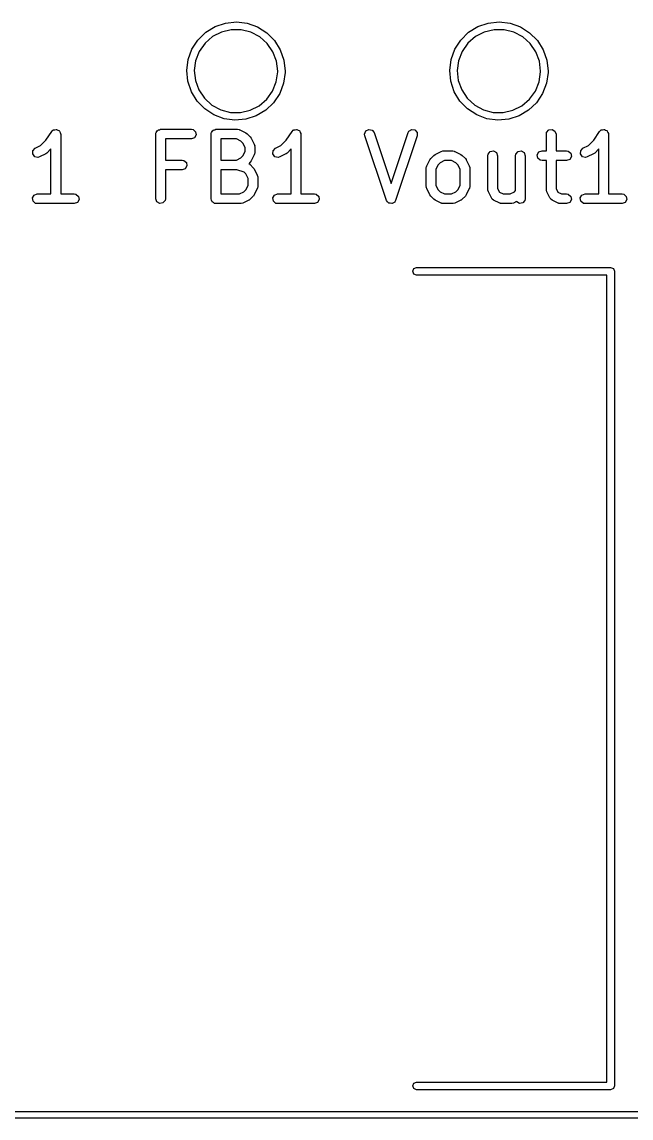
# Model space of a CAD drawing. Extents: x 59.1 to 151.1, y -119.5 to -80.2.
# Drawn here: x 106.42 to 115.84, y -118.05 to -101.09 of the extents above; entities that cross this region are included whole.
import ezdxf

# ---------------------------------------------------------------- set-up
doc = ezdxf.new("R2010")
doc.units = 0
doc.layers.add('BLACK', color=7, linetype='CONTINUOUS')

msp = doc.modelspace()

# ---------------------------------------------------------------- linework, layer by layer
at = {"layer": 'BLACK', "linetype": 'CONTINUOUS'}
for p, q in [((109.26, -101.255), (109.404, -101.166)), ((109.404, -101.166), (109.565, -101.112)), ((109.654, -101.214), (109.503, -101.25)), ((109.565, -101.112), (109.733, -101.094)), ((109.809, -101.214), (109.654, -101.214)), ((109.733, -101.094), (109.902, -101.114)), ((109.959, -101.252), (109.809, -101.214)), ((109.902, -101.114), (110.061, -101.171)), ((110.061, -101.171), (110.204, -101.262)), ((113.324, -101.255), (113.468, -101.166)), ((113.468, -101.166), (113.629, -101.112)), ((113.718, -101.214), (113.567, -101.25)), ((113.629, -101.112), (113.797, -101.094)), ((113.873, -101.214), (113.718, -101.214)), ((113.797, -101.094), (113.966, -101.114)), ((114.023, -101.252), (113.873, -101.214)), ((113.966, -101.114), (114.125, -101.171)), ((114.125, -101.171), (114.268, -101.262)), ((109.047, -101.516), (109.139, -101.374)), ((109.139, -101.374), (109.26, -101.255)), ((109.366, -101.321), (109.249, -101.423)), ((109.503, -101.25), (109.366, -101.321)), ((110.096, -101.325), (109.959, -101.252)), ((110.212, -101.428), (110.096, -101.325)), ((110.204, -101.262), (110.324, -101.382)), ((110.324, -101.382), (110.413, -101.526)), ((113.111, -101.516), (113.203, -101.374)), ((113.203, -101.374), (113.324, -101.255)), ((113.43, -101.321), (113.313, -101.423)), ((113.567, -101.25), (113.43, -101.321)), ((114.16, -101.325), (114.023, -101.252)), ((114.276, -101.428), (114.16, -101.325)), ((114.268, -101.262), (114.388, -101.382)), ((114.388, -101.382), (114.477, -101.526)), ((108.989, -101.675), (109.047, -101.516)), ((109.16, -101.549), (109.104, -101.694)), ((109.249, -101.423), (109.16, -101.549)), ((110.299, -101.555), (110.212, -101.428)), ((110.354, -101.7), (110.299, -101.555)), ((110.413, -101.526), (110.469, -101.686)), ((113.053, -101.675), (113.111, -101.516)), ((113.224, -101.549), (113.168, -101.694)), ((113.313, -101.423), (113.224, -101.549)), ((114.363, -101.555), (114.276, -101.428)), ((114.418, -101.7), (114.363, -101.555)), ((114.477, -101.526), (114.533, -101.686)), ((108.968, -101.843), (108.989, -101.675)), ((109.104, -101.694), (109.083, -101.847)), ((110.373, -101.854), (110.354, -101.7)), ((110.469, -101.686), (110.488, -101.854)), ((113.032, -101.843), (113.053, -101.675)), ((113.168, -101.694), (113.147, -101.847)), ((114.437, -101.854), (114.418, -101.7)), ((114.533, -101.686), (114.552, -101.854)), ((108.968, -101.847), (108.968, -101.843)), ((108.985, -102.012), (108.968, -101.847)), ((109.083, -101.847), (109.1, -102.001)), ((110.351, -102.021), (110.373, -101.868)), ((110.373, -101.868), (110.373, -101.854)), ((110.488, -101.875), (110.464, -102.043)), ((110.488, -101.854), (110.488, -101.875)), ((113.032, -101.847), (113.032, -101.843)), ((113.049, -102.012), (113.032, -101.847)), ((113.147, -101.847), (113.164, -102.001)), ((114.415, -102.021), (114.437, -101.868)), ((114.437, -101.868), (114.437, -101.854)), ((114.552, -101.875), (114.528, -102.043)), ((114.552, -101.854), (114.552, -101.875)), ((109.038, -102.173), (108.985, -102.012)), ((109.1, -102.001), (109.154, -102.147)), ((110.293, -102.165), (110.351, -102.021)), ((110.464, -102.043), (110.404, -102.201)), ((113.102, -102.173), (113.049, -102.012)), ((113.164, -102.001), (113.218, -102.147)), ((114.357, -102.165), (114.415, -102.021)), ((114.528, -102.043), (114.468, -102.201)), ((109.126, -102.318), (109.038, -102.173)), ((109.154, -102.147), (109.24, -102.275)), ((110.203, -102.29), (110.293, -102.165)), ((110.404, -102.201), (110.31, -102.343)), ((113.19, -102.318), (113.102, -102.173)), ((113.218, -102.147), (113.304, -102.275)), ((114.267, -102.29), (114.357, -102.165)), ((114.468, -102.201), (114.374, -102.343)), ((109.244, -102.44), (109.126, -102.318)), ((109.24, -102.275), (109.355, -102.38)), ((109.355, -102.38), (109.491, -102.453)), ((109.946, -102.461), (110.085, -102.391)), ((110.085, -102.391), (110.203, -102.29)), ((110.31, -102.343), (110.187, -102.459)), ((113.308, -102.44), (113.19, -102.318)), ((113.304, -102.275), (113.419, -102.38)), ((113.419, -102.38), (113.555, -102.453)), ((114.01, -102.461), (114.149, -102.391)), ((114.149, -102.391), (114.267, -102.29)), ((114.374, -102.343), (114.251, -102.459)), ((109.385, -102.532), (109.244, -102.44)), ((109.544, -102.591), (109.385, -102.532)), ((109.491, -102.453), (109.641, -102.493)), ((109.641, -102.493), (109.795, -102.495)), ((109.795, -102.495), (109.946, -102.461)), ((110.042, -102.546), (109.881, -102.598)), ((110.187, -102.459), (110.042, -102.546)), ((113.449, -102.532), (113.308, -102.44)), ((113.608, -102.591), (113.449, -102.532)), ((113.555, -102.453), (113.705, -102.493)), ((113.705, -102.493), (113.859, -102.495)), ((113.859, -102.495), (114.01, -102.461)), ((114.106, -102.546), (113.945, -102.598)), ((114.251, -102.459), (114.106, -102.546)), ((109.712, -102.614), (109.544, -102.591)), ((109.881, -102.598), (109.712, -102.614)), ((113.776, -102.614), (113.608, -102.591)), ((113.945, -102.598), (113.776, -102.614)), ((106.788, -102.925), (106.879, -102.789)), ((106.879, -102.789), (106.897, -102.77)), ((106.897, -102.77), (106.901, -102.769)), ((106.901, -102.769), (106.904, -102.765)), ((106.904, -102.765), (106.926, -102.762)), ((106.926, -102.762), (106.947, -102.756)), ((106.947, -102.756), (106.95, -102.757)), ((106.95, -102.757), (106.955, -102.757)), ((106.955, -102.757), (106.974, -102.767)), ((106.974, -102.767), (106.994, -102.776)), ((106.994, -102.776), (106.995, -102.78)), ((106.995, -102.78), (106.999, -102.782)), ((106.999, -102.782), (107.007, -102.803)), ((107.007, -102.803), (107.016, -102.822)), ((107.016, -102.822), (107.015, -102.826)), ((107.015, -102.826), (107.017, -102.83)), ((107.017, -102.83), (107.017, -103.755)), ((108.486, -102.83), (108.488, -102.821)), ((108.486, -103.83), (108.486, -102.83)), ((108.487, -102.817), (108.489, -102.814)), ((108.488, -102.821), (108.487, -102.817)), ((108.489, -102.814), (108.491, -102.805)), ((108.491, -102.805), (108.503, -102.79)), ((108.503, -102.79), (108.513, -102.773)), ((108.513, -102.773), (108.519, -102.771)), ((108.519, -102.771), (108.524, -102.765)), ((108.524, -102.765), (108.543, -102.762)), ((108.543, -102.762), (108.561, -102.755)), ((108.561, -102.755), (109.038, -102.755)), ((109.038, -102.905), (108.636, -102.905)), ((108.636, -102.905), (108.636, -103.232)), ((109.038, -102.755), (109.063, -102.76)), ((109.086, -102.888), (109.038, -102.905)), ((109.063, -102.76), (109.102, -102.793)), ((109.111, -102.843), (109.086, -102.888)), ((109.102, -102.793), (109.111, -102.843)), ((109.343, -102.83), (109.345, -102.821)), ((109.343, -103.83), (109.343, -102.83)), ((109.345, -102.817), (109.346, -102.814)), ((109.345, -102.821), (109.345, -102.817)), ((109.346, -102.814), (109.348, -102.805)), ((109.348, -102.805), (109.361, -102.79)), ((109.361, -102.79), (109.37, -102.773)), ((109.37, -102.773), (109.377, -102.771)), ((109.377, -102.771), (109.381, -102.765)), ((109.381, -102.765), (109.4, -102.762)), ((109.4, -102.762), (109.418, -102.755)), ((109.418, -102.755), (109.752, -102.755)), ((109.493, -102.905), (109.493, -103.232)), ((109.734, -102.905), (109.493, -102.905)), ((109.803, -102.94), (109.734, -102.905)), ((109.752, -102.755), (109.777, -102.76)), ((109.777, -102.76), (109.781, -102.763)), ((109.781, -102.763), (109.785, -102.763)), ((109.785, -102.763), (109.881, -102.811)), ((109.881, -102.811), (109.899, -102.824)), ((109.899, -102.824), (109.9, -102.825)), ((109.9, -102.825), (109.948, -102.873)), ((109.948, -102.873), (109.961, -102.891)), ((109.961, -102.891), (109.962, -102.892)), ((109.962, -102.892), (110.009, -102.987)), ((110.503, -102.925), (110.594, -102.789)), ((110.594, -102.789), (110.612, -102.77)), ((110.612, -102.77), (110.616, -102.769)), ((110.616, -102.769), (110.619, -102.765)), ((110.619, -102.765), (110.641, -102.762)), ((110.641, -102.762), (110.661, -102.756)), ((110.661, -102.756), (110.665, -102.757)), ((110.665, -102.757), (110.67, -102.757)), ((110.67, -102.757), (110.688, -102.767)), ((110.688, -102.767), (110.708, -102.776)), ((110.708, -102.776), (110.71, -102.78)), ((110.71, -102.78), (110.714, -102.782)), ((110.714, -102.782), (110.721, -102.803)), ((110.721, -102.803), (110.731, -102.822)), ((110.731, -102.822), (110.73, -102.826)), ((110.73, -102.826), (110.732, -102.83)), ((110.732, -102.83), (110.732, -103.755)), ((111.717, -102.828), (111.736, -102.781)), ((111.721, -102.854), (111.717, -102.828)), ((112.054, -103.854), (111.721, -102.854)), ((111.736, -102.781), (111.781, -102.756)), ((111.781, -102.756), (111.831, -102.766)), ((111.831, -102.766), (111.863, -102.807)), ((111.863, -102.807), (112.125, -103.593)), ((112.125, -103.593), (112.388, -102.807)), ((112.53, -102.854), (112.196, -103.854)), ((112.388, -102.807), (112.4, -102.784)), ((112.4, -102.784), (112.444, -102.757)), ((112.444, -102.757), (112.494, -102.764)), ((112.494, -102.764), (112.528, -102.803)), ((112.528, -102.803), (112.53, -102.854)), ((114.527, -102.83), (114.531, -102.805)), ((114.527, -103.089), (114.527, -102.83)), ((114.531, -102.805), (114.564, -102.765)), ((114.564, -102.765), (114.615, -102.757)), ((114.615, -102.757), (114.659, -102.782)), ((114.659, -102.782), (114.677, -102.83)), ((114.677, -102.83), (114.677, -103.089)), ((115.258, -102.925), (115.349, -102.789)), ((115.349, -102.789), (115.367, -102.77)), ((115.367, -102.77), (115.371, -102.769)), ((115.371, -102.769), (115.374, -102.765)), ((115.374, -102.765), (115.395, -102.762)), ((115.395, -102.762), (115.416, -102.756)), ((115.416, -102.756), (115.42, -102.757)), ((115.42, -102.757), (115.424, -102.757)), ((115.424, -102.757), (115.443, -102.767)), ((115.443, -102.767), (115.463, -102.776)), ((115.463, -102.776), (115.465, -102.78)), ((115.465, -102.78), (115.468, -102.782)), ((115.468, -102.782), (115.476, -102.803)), ((115.476, -102.803), (115.486, -102.822)), ((115.486, -102.822), (115.485, -102.826)), ((115.485, -102.826), (115.486, -102.83)), ((115.486, -102.83), (115.486, -103.755)), ((106.584, -103.137), (106.587, -103.086)), ((106.587, -103.086), (106.622, -103.049)), ((106.622, -103.049), (106.707, -103.007)), ((106.707, -103.007), (106.788, -102.925)), ((106.867, -103.059), (106.804, -103.122)), ((106.867, -103.755), (106.867, -103.059)), ((109.833, -102.97), (109.803, -102.94)), ((109.867, -103.039), (109.833, -102.97)), ((109.867, -103.098), (109.867, -103.039)), ((110.009, -102.987), (110.017, -103.012)), ((110.017, -103.012), (110.016, -103.017)), ((110.016, -103.017), (110.017, -103.021)), ((110.017, -103.021), (110.017, -103.116)), ((110.299, -103.137), (110.302, -103.086)), ((110.302, -103.086), (110.337, -103.049)), ((110.337, -103.049), (110.422, -103.007)), ((110.422, -103.007), (110.503, -102.925)), ((110.582, -103.059), (110.519, -103.122)), ((110.582, -103.755), (110.582, -103.059)), ((112.901, -103.097), (112.926, -103.089)), ((112.926, -103.089), (112.931, -103.09)), ((112.931, -103.09), (112.935, -103.089)), ((112.935, -103.089), (113.078, -103.089)), ((113.078, -103.089), (113.103, -103.093)), ((113.659, -103.099), (113.71, -103.09)), ((113.71, -103.09), (113.754, -103.116)), ((114.088, -103.099), (114.138, -103.09)), ((114.138, -103.09), (114.183, -103.116)), ((114.41, -103.106), (114.459, -103.089)), ((114.459, -103.089), (114.527, -103.089)), ((114.677, -103.089), (114.84, -103.089)), ((114.84, -103.089), (114.865, -103.093)), ((115.053, -103.137), (115.057, -103.086)), ((115.057, -103.086), (115.092, -103.049)), ((115.092, -103.049), (115.176, -103.007)), ((115.176, -103.007), (115.258, -102.925)), ((115.336, -103.059), (115.274, -103.122)), ((115.336, -103.755), (115.336, -103.059)), ((106.615, -103.179), (106.584, -103.137)), ((106.665, -103.191), (106.615, -103.179)), ((106.69, -103.183), (106.665, -103.191)), ((106.785, -103.136), (106.69, -103.183)), ((106.786, -103.134), (106.785, -103.136)), ((106.804, -103.122), (106.786, -103.134)), ((108.636, -103.232), (108.895, -103.232)), ((108.895, -103.232), (108.92, -103.236)), ((108.92, -103.236), (108.96, -103.269)), ((109.493, -103.232), (109.734, -103.232)), ((109.734, -103.232), (109.803, -103.197)), ((109.803, -103.197), (109.833, -103.167)), ((109.833, -103.167), (109.867, -103.098)), ((109.962, -103.245), (109.948, -103.263)), ((110.009, -103.15), (109.962, -103.245)), ((110.01, -103.145), (110.009, -103.15)), ((110.013, -103.142), (110.01, -103.145)), ((110.017, -103.116), (110.013, -103.142)), ((110.33, -103.179), (110.299, -103.137)), ((110.379, -103.191), (110.33, -103.179)), ((110.404, -103.183), (110.379, -103.191)), ((110.5, -103.136), (110.404, -103.183)), ((110.501, -103.134), (110.5, -103.136)), ((110.519, -103.122), (110.501, -103.134)), ((112.677, -103.321), (112.725, -103.225)), ((112.725, -103.225), (112.738, -103.207)), ((112.738, -103.207), (112.739, -103.206)), ((112.739, -103.206), (112.787, -103.158)), ((112.787, -103.158), (112.805, -103.145)), ((112.805, -103.145), (112.806, -103.144)), ((112.806, -103.144), (112.901, -103.097)), ((112.953, -103.239), (112.884, -103.273)), ((113.06, -103.239), (112.953, -103.239)), ((113.129, -103.273), (113.06, -103.239)), ((113.103, -103.093), (113.107, -103.096)), ((113.107, -103.096), (113.111, -103.097)), ((113.111, -103.097), (113.206, -103.144)), ((113.206, -103.144), (113.225, -103.158)), ((113.225, -103.158), (113.226, -103.158)), ((113.226, -103.158), (113.274, -103.206)), ((113.274, -103.206), (113.286, -103.224)), ((113.286, -103.224), (113.288, -103.225)), ((113.288, -103.225), (113.335, -103.321)), ((113.622, -103.164), (113.626, -103.138)), ((113.622, -103.688), (113.622, -103.164)), ((113.626, -103.138), (113.659, -103.099)), ((113.754, -103.116), (113.772, -103.164)), ((113.772, -103.164), (113.772, -103.67)), ((114.05, -103.164), (114.055, -103.138)), ((114.05, -103.704), (114.05, -103.164)), ((114.055, -103.138), (114.088, -103.099)), ((114.183, -103.116), (114.2, -103.164)), ((114.2, -103.164), (114.2, -103.83)), ((114.385, -103.151), (114.41, -103.106)), ((114.394, -103.201), (114.385, -103.151)), ((114.433, -103.234), (114.394, -103.201)), ((114.459, -103.239), (114.433, -103.234)), ((114.527, -103.239), (114.459, -103.239)), ((114.527, -103.688), (114.527, -103.239)), ((114.84, -103.239), (114.677, -103.239)), ((114.677, -103.239), (114.677, -103.67)), ((114.888, -103.221), (114.84, -103.239)), ((114.865, -103.093), (114.905, -103.126)), ((114.913, -103.177), (114.888, -103.221)), ((114.905, -103.126), (114.913, -103.177)), ((115.084, -103.179), (115.053, -103.137)), ((115.134, -103.191), (115.084, -103.179)), ((115.159, -103.183), (115.134, -103.191)), ((115.254, -103.136), (115.159, -103.183)), ((115.255, -103.134), (115.254, -103.136)), ((115.274, -103.122), (115.255, -103.134)), ((108.895, -103.382), (108.636, -103.382)), ((108.636, -103.382), (108.636, -103.83)), ((108.943, -103.364), (108.895, -103.382)), ((108.969, -103.32), (108.943, -103.364)), ((108.96, -103.269), (108.969, -103.32)), ((109.493, -103.382), (109.493, -103.755)), ((109.74, -103.382), (109.493, -103.382)), ((109.854, -103.42), (109.74, -103.382)), ((109.881, -103.446), (109.854, -103.42)), ((109.948, -103.264), (109.925, -103.287)), ((109.925, -103.287), (109.941, -103.295)), ((109.941, -103.295), (109.944, -103.299)), ((109.944, -103.299), (109.948, -103.301)), ((109.948, -103.263), (109.948, -103.264)), ((109.948, -103.301), (109.995, -103.349)), ((109.995, -103.349), (110.008, -103.367)), ((110.008, -103.367), (110.009, -103.368)), ((110.009, -103.368), (110.057, -103.464)), ((112.669, -103.354), (112.674, -103.329)), ((112.669, -103.64), (112.669, -103.354)), ((112.674, -103.329), (112.677, -103.325)), ((112.677, -103.325), (112.677, -103.321)), ((112.854, -103.303), (112.819, -103.372)), ((112.819, -103.372), (112.819, -103.622)), ((112.884, -103.273), (112.854, -103.303)), ((113.159, -103.303), (113.129, -103.273)), ((113.193, -103.372), (113.159, -103.303)), ((113.193, -103.622), (113.193, -103.372)), ((113.335, -103.321), (113.343, -103.346)), ((113.343, -103.346), (113.342, -103.35)), ((113.342, -103.35), (113.343, -103.354)), ((113.343, -103.354), (113.343, -103.64)), ((109.915, -103.515), (109.881, -103.446)), ((109.915, -103.622), (109.915, -103.515)), ((110.057, -103.464), (110.064, -103.488)), ((110.064, -103.488), (110.063, -103.493)), ((110.063, -103.493), (110.065, -103.497)), ((110.065, -103.497), (110.065, -103.64)), ((106.608, -103.773), (106.656, -103.755)), ((106.656, -103.755), (106.867, -103.755)), ((107.017, -103.755), (107.227, -103.755)), ((107.227, -103.755), (107.253, -103.76)), ((107.253, -103.76), (107.292, -103.793)), ((109.493, -103.755), (109.782, -103.755)), ((109.782, -103.755), (109.85, -103.721)), ((109.85, -103.721), (109.881, -103.691)), ((109.881, -103.691), (109.915, -103.622)), ((110.009, -103.769), (109.996, -103.787)), ((110.057, -103.673), (110.009, -103.769)), ((110.06, -103.666), (110.057, -103.669)), ((110.057, -103.669), (110.057, -103.673)), ((110.065, -103.64), (110.06, -103.666)), ((110.323, -103.773), (110.371, -103.755)), ((110.371, -103.755), (110.582, -103.755)), ((110.732, -103.755), (110.942, -103.755)), ((110.942, -103.755), (110.968, -103.76)), ((110.968, -103.76), (111.007, -103.793)), ((112.671, -103.644), (112.669, -103.64)), ((112.67, -103.648), (112.671, -103.644)), ((112.677, -103.673), (112.67, -103.648)), ((112.725, -103.769), (112.677, -103.673)), ((112.726, -103.77), (112.725, -103.769)), ((112.739, -103.788), (112.726, -103.77)), ((112.819, -103.622), (112.854, -103.691)), ((112.854, -103.691), (112.884, -103.721)), ((112.884, -103.721), (112.953, -103.755)), ((112.953, -103.755), (113.06, -103.755)), ((113.06, -103.755), (113.129, -103.721)), ((113.129, -103.721), (113.159, -103.691)), ((113.159, -103.691), (113.193, -103.622)), ((113.288, -103.769), (113.274, -103.787)), ((113.335, -103.673), (113.288, -103.769)), ((113.336, -103.669), (113.335, -103.673)), ((113.339, -103.666), (113.336, -103.669)), ((113.343, -103.64), (113.339, -103.666)), ((113.623, -103.692), (113.622, -103.688)), ((113.622, -103.696), (113.623, -103.692)), ((113.63, -103.721), (113.622, -103.696)), ((113.677, -103.816), (113.63, -103.721)), ((113.772, -103.67), (113.8, -103.727)), ((113.8, -103.727), (113.857, -103.755)), ((113.857, -103.755), (113.965, -103.755)), ((113.965, -103.755), (114.033, -103.721)), ((114.033, -103.721), (114.05, -103.704)), ((114.528, -103.692), (114.527, -103.688)), ((114.527, -103.696), (114.528, -103.692)), ((114.534, -103.721), (114.527, -103.696)), ((114.582, -103.816), (114.534, -103.721)), ((114.677, -103.67), (114.705, -103.727)), ((114.705, -103.727), (114.762, -103.755)), ((114.762, -103.755), (114.84, -103.755)), ((114.84, -103.755), (114.865, -103.76)), ((114.865, -103.76), (114.905, -103.793)), ((115.077, -103.773), (115.125, -103.755)), ((115.125, -103.755), (115.336, -103.755)), ((115.486, -103.755), (115.697, -103.755)), ((115.697, -103.755), (115.722, -103.76)), ((115.722, -103.76), (115.762, -103.793)), ((106.582, -103.817), (106.608, -103.773)), ((106.591, -103.868), (106.582, -103.817)), ((106.63, -103.901), (106.591, -103.868)), ((106.656, -103.905), (106.63, -103.901)), ((107.227, -103.905), (106.656, -103.905)), ((107.276, -103.888), (107.227, -103.905)), ((107.301, -103.843), (107.276, -103.888)), ((107.292, -103.793), (107.301, -103.843)), ((108.504, -103.879), (108.486, -103.83)), ((108.548, -103.904), (108.504, -103.879)), ((108.599, -103.895), (108.548, -103.904)), ((108.632, -103.856), (108.599, -103.895)), ((108.636, -103.83), (108.632, -103.856)), ((109.35, -103.849), (109.343, -103.83)), ((109.354, -103.868), (109.35, -103.849)), ((109.359, -103.872), (109.354, -103.868)), ((109.361, -103.879), (109.359, -103.872)), ((109.378, -103.888), (109.361, -103.879)), ((109.393, -103.901), (109.378, -103.888)), ((109.403, -103.903), (109.393, -103.901)), ((109.405, -103.904), (109.403, -103.903)), ((109.409, -103.904), (109.405, -103.904)), ((109.418, -103.905), (109.409, -103.904)), ((109.799, -103.905), (109.418, -103.905)), ((109.804, -103.904), (109.799, -103.905)), ((109.808, -103.905), (109.804, -103.904)), ((109.833, -103.897), (109.808, -103.905)), ((109.928, -103.85), (109.833, -103.897)), ((109.929, -103.849), (109.928, -103.85)), ((109.948, -103.836), (109.929, -103.849)), ((109.995, -103.788), (109.948, -103.836)), ((109.996, -103.787), (109.995, -103.788)), ((110.297, -103.817), (110.323, -103.773)), ((110.306, -103.868), (110.297, -103.817)), ((110.345, -103.901), (110.306, -103.868)), ((110.371, -103.905), (110.345, -103.901)), ((110.942, -103.905), (110.371, -103.905)), ((110.99, -103.888), (110.942, -103.905)), ((111.016, -103.843), (110.99, -103.888)), ((111.007, -103.793), (111.016, -103.843)), ((112.056, -103.856), (112.054, -103.854)), ((112.056, -103.858), (112.056, -103.856)), ((112.071, -103.876), (112.056, -103.858)), ((112.086, -103.894), (112.071, -103.876)), ((112.088, -103.895), (112.086, -103.894)), ((112.09, -103.896), (112.088, -103.895)), ((112.113, -103.9), (112.09, -103.896)), ((112.136, -103.905), (112.113, -103.9)), ((112.138, -103.904), (112.136, -103.905)), ((112.14, -103.904), (112.138, -103.904)), ((112.161, -103.891), (112.14, -103.904)), ((112.181, -103.88), (112.161, -103.891)), ((112.182, -103.878), (112.181, -103.88)), ((112.184, -103.877), (112.182, -103.878)), ((112.196, -103.854), (112.184, -103.877)), ((112.787, -103.836), (112.739, -103.788)), ((112.788, -103.836), (112.787, -103.836)), ((112.806, -103.85), (112.788, -103.836)), ((112.901, -103.897), (112.806, -103.85)), ((112.906, -103.898), (112.901, -103.897)), ((112.909, -103.901), (112.906, -103.898)), ((112.935, -103.905), (112.909, -103.901)), ((113.078, -103.905), (112.935, -103.905)), ((113.082, -103.904), (113.078, -103.905)), ((113.086, -103.905), (113.082, -103.904)), ((113.111, -103.897), (113.086, -103.905)), ((113.206, -103.85), (113.111, -103.897)), ((113.208, -103.849), (113.206, -103.85)), ((113.226, -103.836), (113.208, -103.849)), ((113.274, -103.788), (113.226, -103.836)), ((113.274, -103.787), (113.274, -103.788)), ((113.685, -103.824), (113.677, -103.816)), ((113.69, -103.834), (113.685, -103.824)), ((113.711, -103.85), (113.69, -103.834)), ((113.806, -103.897), (113.711, -103.85)), ((113.811, -103.898), (113.806, -103.897)), ((113.814, -103.901), (113.811, -103.898)), ((113.84, -103.905), (113.814, -103.901)), ((113.982, -103.905), (113.84, -103.905)), ((113.987, -103.904), (113.982, -103.905)), ((113.991, -103.905), (113.987, -103.904)), ((114.016, -103.897), (113.991, -103.905)), ((114.066, -103.873), (114.016, -103.897)), ((114.068, -103.879), (114.066, -103.873)), ((114.112, -103.904), (114.068, -103.879)), ((114.163, -103.895), (114.112, -103.904)), ((114.196, -103.856), (114.163, -103.895)), ((114.2, -103.83), (114.196, -103.856)), ((114.59, -103.824), (114.582, -103.816)), ((114.595, -103.834), (114.59, -103.824)), ((114.616, -103.85), (114.595, -103.834)), ((114.711, -103.897), (114.616, -103.85)), ((114.715, -103.898), (114.711, -103.897)), ((114.719, -103.901), (114.715, -103.898)), ((114.744, -103.905), (114.719, -103.901)), ((114.84, -103.905), (114.744, -103.905)), ((114.888, -103.888), (114.84, -103.905)), ((114.913, -103.843), (114.888, -103.888)), ((114.905, -103.793), (114.913, -103.843)), ((115.051, -103.817), (115.077, -103.773)), ((115.06, -103.868), (115.051, -103.817)), ((115.1, -103.901), (115.06, -103.868)), ((115.125, -103.905), (115.1, -103.901)), ((115.697, -103.905), (115.125, -103.905)), ((115.745, -103.888), (115.697, -103.905)), ((115.771, -103.843), (115.745, -103.888)), ((115.762, -103.793), (115.771, -103.843)), ((112.46, -104.952), (112.478, -104.91)), ((112.478, -104.994), (112.46, -104.952)), ((112.478, -104.91), (112.52, -104.892)), ((112.52, -104.892), (115.52, -104.892)), ((115.52, -104.892), (115.562, -104.91)), ((115.562, -104.91), (115.58, -104.952)), ((115.58, -104.952), (115.58, -117.552)), ((112.52, -105.012), (112.478, -104.994)), ((115.46, -105.012), (112.52, -105.012)), ((115.46, -117.492), (115.46, -105.012)), ((112.478, -117.51), (112.52, -117.492)), ((112.52, -117.492), (115.46, -117.492)), ((112.46, -117.552), (112.478, -117.51)), ((112.478, -117.594), (112.46, -117.552)), ((112.52, -117.612), (112.478, -117.594)), ((115.52, -117.612), (112.52, -117.612)), ((115.562, -117.594), (115.52, -117.612)), ((115.58, -117.552), (115.562, -117.594)), ((75, -117.95), (149, -117.95)), ((149, -118.05), (75, -118.05))]:
    msp.add_line(p, q, dxfattribs=at)

doc.saveas('drawing.dxf')
